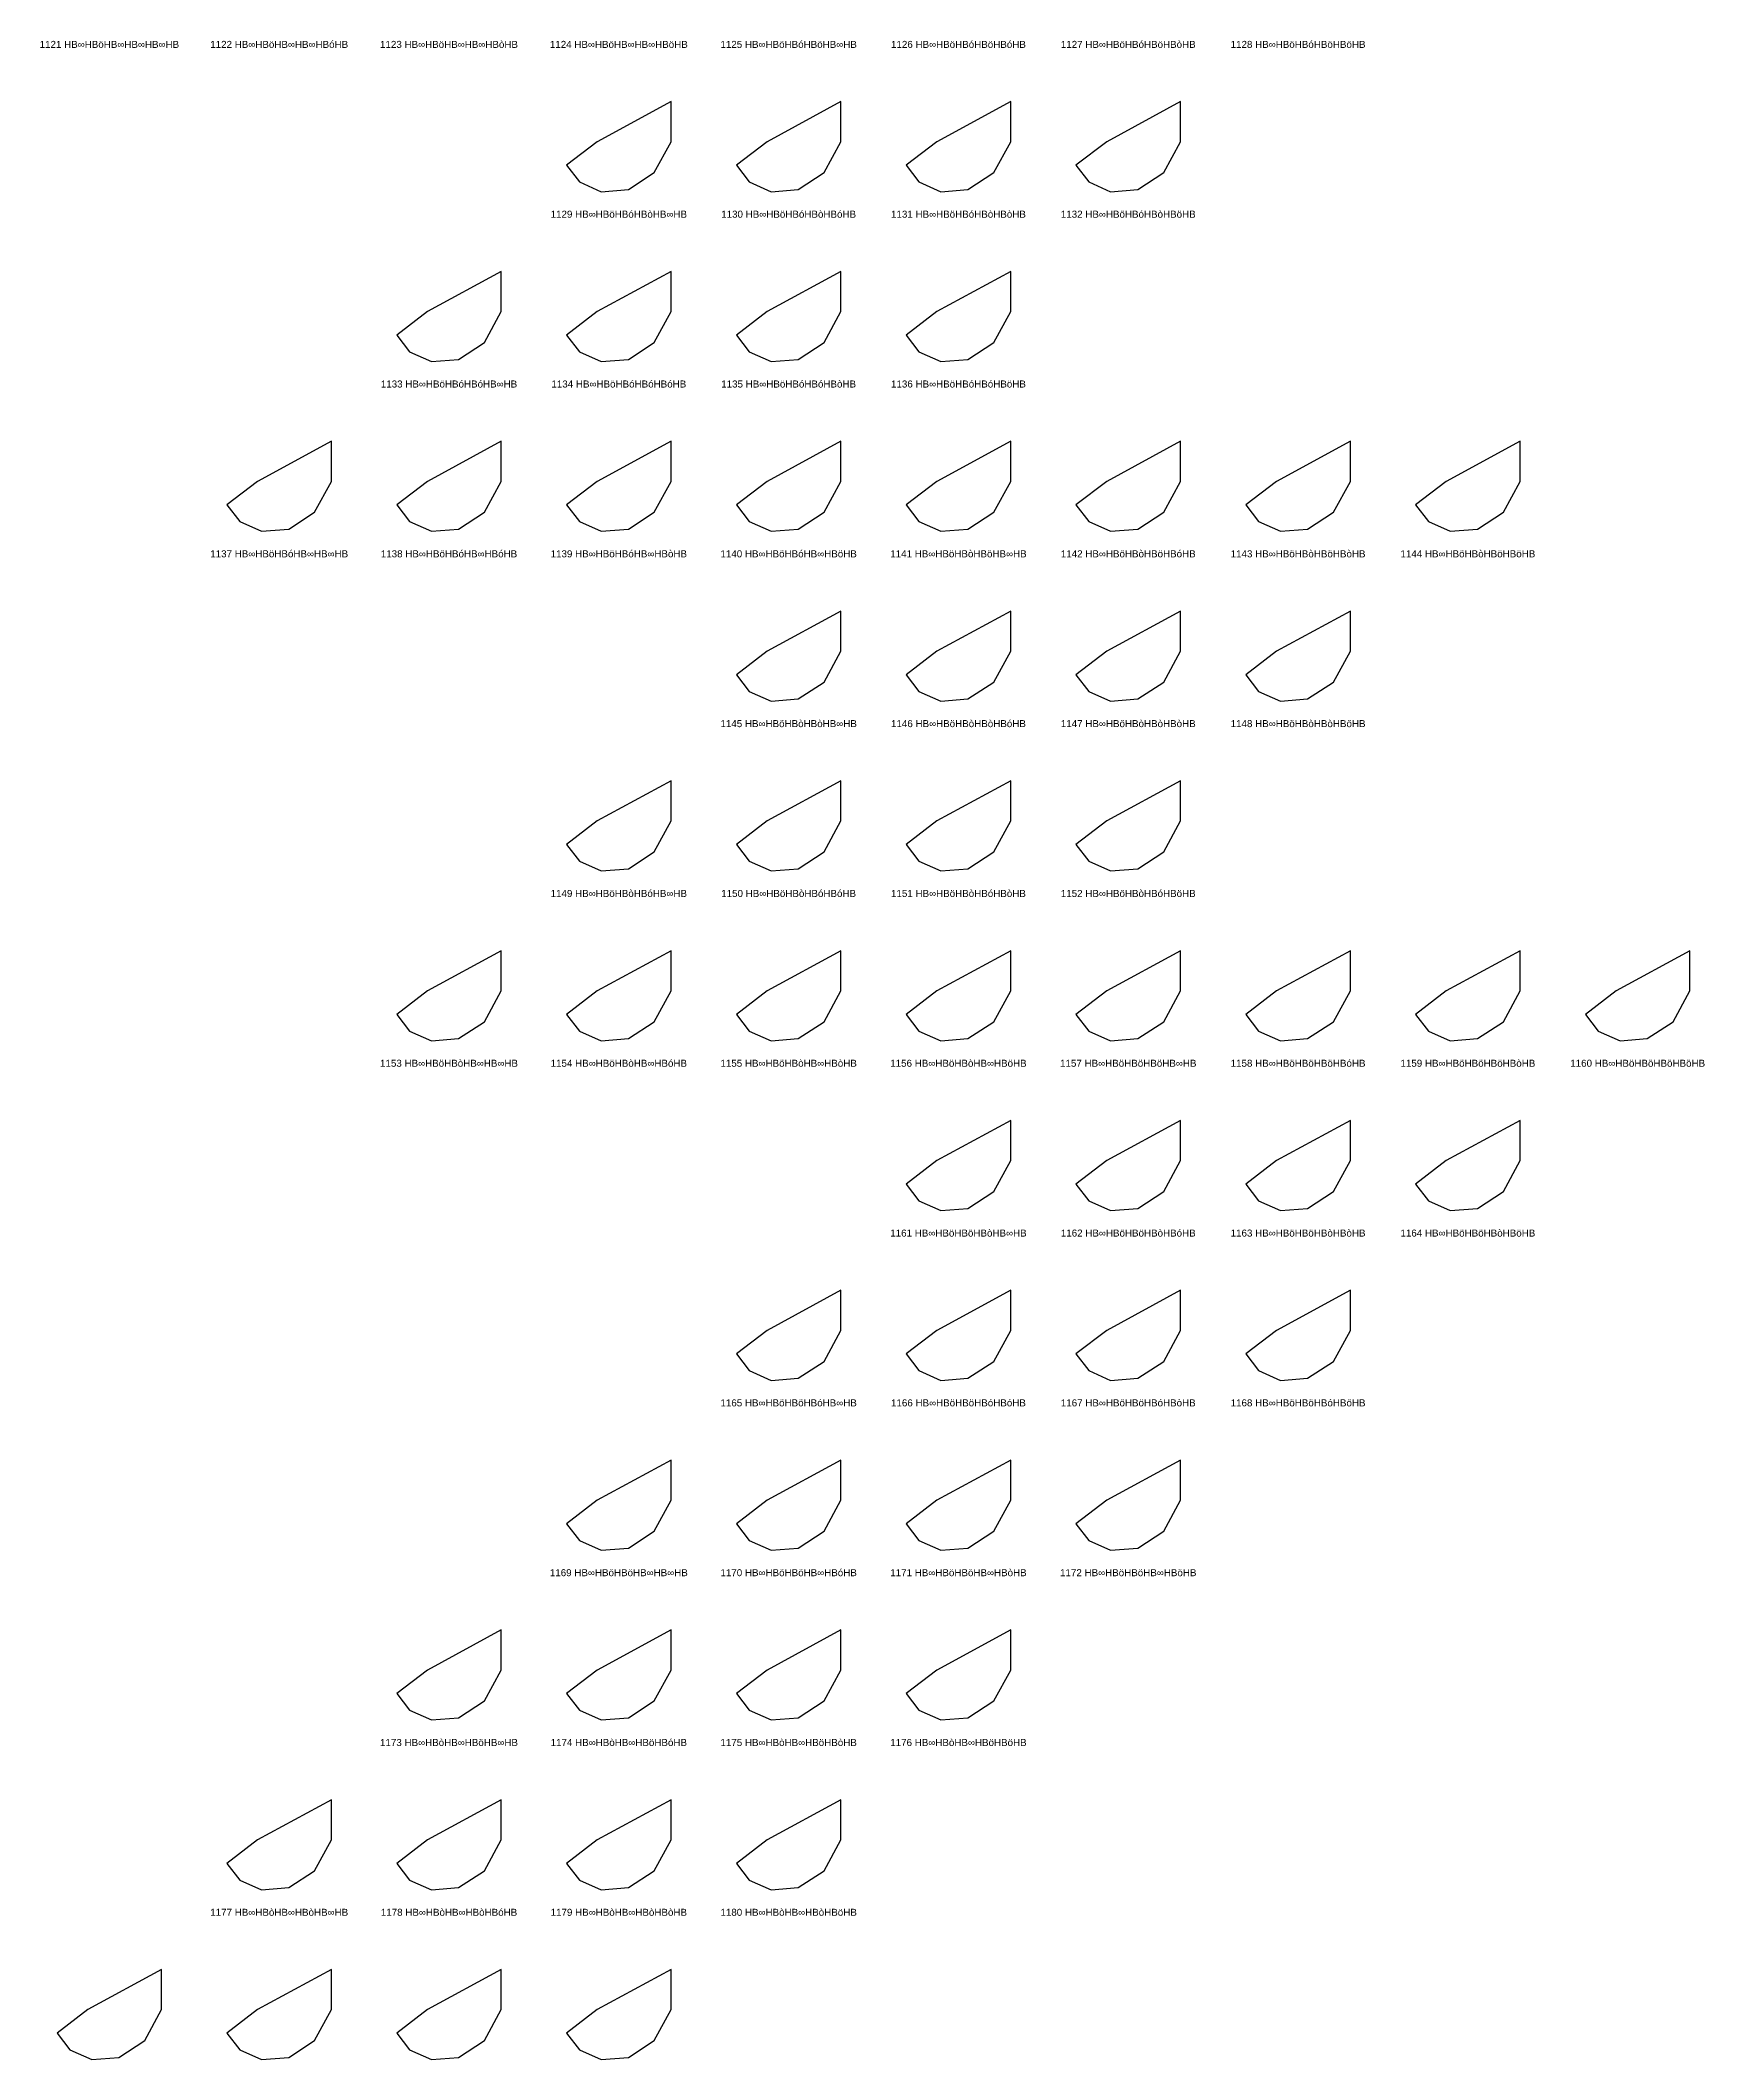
# Model space of a CAD drawing. Header units: millimetres. Extents: x 122552 to 1654769, y -10280102 to 62068.
# Drawn here: x 1393603 to 1654769, y -9305746 to -8988868 of the extents above; entities that cross this region are included whole.
import ezdxf
from ezdxf.enums import TextEntityAlignment as Align

# ---------------------------------------------------------------- set-up
doc = ezdxf.new("R2010")
doc.units = ezdxf.units.MM
doc.styles.add('Arial', font='arial_0.ttf')

msp = doc.modelspace()

# ---------------------------------------------------------------- linework, layer by layer
for points in [[(1492578, -8998480), (1480991, -9004768), (1476173, -9008473), (1478183, -9011087), (1481613, -9012611), (1485869, -9012273), (1489942, -9009626), (1492578, -9004768)], [(1519227, -8998480), (1507639, -9004768), (1502822, -9008473), (1504832, -9011087), (1508261, -9012611), (1512517, -9012273), (1516590, -9009626), (1519227, -9004768)], [(1545875, -8998480), (1534288, -9004768), (1529470, -9008473), (1531481, -9011087), (1534910, -9012611), (1539166, -9012273), (1543239, -9009626), (1545875, -9004768)], [(1572524, -8998480), (1560937, -9004768), (1556119, -9008473), (1558129, -9011087), (1561559, -9012611), (1565815, -9012273), (1569888, -9009626), (1572524, -9004768)], [(1465929, -9025129), (1454342, -9031417), (1449524, -9035121), (1451535, -9037736), (1454964, -9039260), (1459220, -9038922), (1463293, -9036275), (1465929, -9031417)], [(1492578, -9025129), (1480991, -9031417), (1476173, -9035121), (1478183, -9037736), (1481613, -9039260), (1485869, -9038922), (1489942, -9036275), (1492578, -9031417)], [(1519227, -9025129), (1507639, -9031417), (1502822, -9035121), (1504832, -9037736), (1508261, -9039260), (1512517, -9038922), (1516590, -9036275), (1519227, -9031417)], [(1545875, -9025129), (1534288, -9031417), (1529470, -9035121), (1531481, -9037736), (1534910, -9039260), (1539166, -9038922), (1543239, -9036275), (1545875, -9031417)], [(1439281, -9051777), (1427693, -9058066), (1422876, -9061770), (1424886, -9064385), (1428315, -9065908), (1432571, -9065571), (1436644, -9062923), (1439281, -9058066)], [(1465929, -9051777), (1454342, -9058066), (1449524, -9061770), (1451535, -9064385), (1454964, -9065908), (1459220, -9065571), (1463293, -9062923), (1465929, -9058066)], [(1492578, -9051777), (1480991, -9058066), (1476173, -9061770), (1478183, -9064385), (1481613, -9065908), (1485869, -9065571), (1489942, -9062923), (1492578, -9058066)], [(1519227, -9051777), (1507639, -9058066), (1502822, -9061770), (1504832, -9064385), (1508261, -9065908), (1512517, -9065571), (1516590, -9062923), (1519227, -9058066)], [(1545875, -9051777), (1534288, -9058066), (1529470, -9061770), (1531481, -9064385), (1534910, -9065908), (1539166, -9065571), (1543239, -9062923), (1545875, -9058066)], [(1572524, -9051777), (1560937, -9058066), (1556119, -9061770), (1558129, -9064385), (1561559, -9065908), (1565815, -9065571), (1569888, -9062923), (1572524, -9058066)], [(1599173, -9051777), (1587585, -9058066), (1582768, -9061770), (1584778, -9064385), (1588207, -9065908), (1592463, -9065571), (1596536, -9062923), (1599173, -9058066)], [(1625821, -9051777), (1614234, -9058066), (1609416, -9061770), (1611427, -9064385), (1614856, -9065908), (1619112, -9065571), (1623185, -9062923), (1625821, -9058066)], [(1519227, -9078426), (1507639, -9084714), (1502822, -9088419), (1504832, -9091033), (1508261, -9092557), (1512517, -9092219), (1516590, -9089572), (1519227, -9084714)], [(1545875, -9078426), (1534288, -9084714), (1529470, -9088419), (1531481, -9091033), (1534910, -9092557), (1539166, -9092219), (1543239, -9089572), (1545875, -9084714)], [(1572524, -9078426), (1560937, -9084714), (1556119, -9088419), (1558129, -9091033), (1561559, -9092557), (1565815, -9092219), (1569888, -9089572), (1572524, -9084714)], [(1599173, -9078426), (1587585, -9084714), (1582768, -9088419), (1584778, -9091033), (1588207, -9092557), (1592463, -9092219), (1596536, -9089572), (1599173, -9084714)], [(1492578, -9105075), (1480991, -9111363), (1476173, -9115067), (1478183, -9117682), (1481613, -9119206), (1485869, -9118868), (1489942, -9116221), (1492578, -9111363)], [(1519227, -9105075), (1507639, -9111363), (1502822, -9115067), (1504832, -9117682), (1508261, -9119206), (1512517, -9118868), (1516590, -9116221), (1519227, -9111363)], [(1545875, -9105075), (1534288, -9111363), (1529470, -9115067), (1531481, -9117682), (1534910, -9119206), (1539166, -9118868), (1543239, -9116221), (1545875, -9111363)], [(1572524, -9105075), (1560937, -9111363), (1556119, -9115067), (1558129, -9117682), (1561559, -9119206), (1565815, -9118868), (1569888, -9116221), (1572524, -9111363)], [(1465929, -9131723), (1454342, -9138012), (1449524, -9141716), (1451535, -9144331), (1454964, -9145854), (1459220, -9145517), (1463293, -9142869), (1465929, -9138012)], [(1492578, -9131723), (1480991, -9138012), (1476173, -9141716), (1478183, -9144331), (1481613, -9145854), (1485869, -9145517), (1489942, -9142869), (1492578, -9138012)], [(1519227, -9131723), (1507639, -9138012), (1502822, -9141716), (1504832, -9144331), (1508261, -9145854), (1512517, -9145517), (1516590, -9142869), (1519227, -9138012)], [(1545875, -9131723), (1534288, -9138012), (1529470, -9141716), (1531481, -9144331), (1534910, -9145854), (1539166, -9145517), (1543239, -9142869), (1545875, -9138012)], [(1572524, -9131723), (1560937, -9138012), (1556119, -9141716), (1558129, -9144331), (1561559, -9145854), (1565815, -9145517), (1569888, -9142869), (1572524, -9138012)], [(1599173, -9131723), (1587585, -9138012), (1582768, -9141716), (1584778, -9144331), (1588207, -9145854), (1592463, -9145517), (1596536, -9142869), (1599173, -9138012)], [(1625821, -9131723), (1614234, -9138012), (1609416, -9141716), (1611427, -9144331), (1614856, -9145854), (1619112, -9145517), (1623185, -9142869), (1625821, -9138012)], [(1652470, -9131723), (1640883, -9138012), (1636065, -9141716), (1638075, -9144331), (1641505, -9145854), (1645761, -9145517), (1649834, -9142869), (1652470, -9138012)], [(1545875, -9158372), (1534288, -9164660), (1529470, -9168365), (1531481, -9170979), (1534910, -9172503), (1539166, -9172165), (1543239, -9169518), (1545875, -9164660)], [(1572524, -9158372), (1560937, -9164660), (1556119, -9168365), (1558129, -9170979), (1561559, -9172503), (1565815, -9172165), (1569888, -9169518), (1572524, -9164660)], [(1599173, -9158372), (1587585, -9164660), (1582768, -9168365), (1584778, -9170979), (1588207, -9172503), (1592463, -9172165), (1596536, -9169518), (1599173, -9164660)], [(1625821, -9158372), (1614234, -9164660), (1609416, -9168365), (1611427, -9170979), (1614856, -9172503), (1619112, -9172165), (1623185, -9169518), (1625821, -9164660)], [(1519227, -9185021), (1507639, -9191309), (1502822, -9195013), (1504832, -9197628), (1508261, -9199152), (1512517, -9198814), (1516590, -9196167), (1519227, -9191309)], [(1545875, -9185021), (1534288, -9191309), (1529470, -9195013), (1531481, -9197628), (1534910, -9199152), (1539166, -9198814), (1543239, -9196167), (1545875, -9191309)], [(1572524, -9185021), (1560937, -9191309), (1556119, -9195013), (1558129, -9197628), (1561559, -9199152), (1565815, -9198814), (1569888, -9196167), (1572524, -9191309)], [(1599173, -9185021), (1587585, -9191309), (1582768, -9195013), (1584778, -9197628), (1588207, -9199152), (1592463, -9198814), (1596536, -9196167), (1599173, -9191309)], [(1492578, -9211669), (1480991, -9217958), (1476173, -9221662), (1478183, -9224277), (1481613, -9225800), (1485869, -9225463), (1489942, -9222815), (1492578, -9217958)], [(1519227, -9211669), (1507639, -9217958), (1502822, -9221662), (1504832, -9224277), (1508261, -9225800), (1512517, -9225463), (1516590, -9222815), (1519227, -9217958)], [(1545875, -9211669), (1534288, -9217958), (1529470, -9221662), (1531481, -9224277), (1534910, -9225800), (1539166, -9225463), (1543239, -9222815), (1545875, -9217958)], [(1572524, -9211669), (1560937, -9217958), (1556119, -9221662), (1558129, -9224277), (1561559, -9225800), (1565815, -9225463), (1569888, -9222815), (1572524, -9217958)], [(1465929, -9238318), (1454342, -9244606), (1449524, -9248311), (1451535, -9250925), (1454964, -9252449), (1459220, -9252111), (1463293, -9249464), (1465929, -9244606)], [(1492578, -9238318), (1480991, -9244606), (1476173, -9248311), (1478183, -9250925), (1481613, -9252449), (1485869, -9252111), (1489942, -9249464), (1492578, -9244606)], [(1519227, -9238318), (1507639, -9244606), (1502822, -9248311), (1504832, -9250925), (1508261, -9252449), (1512517, -9252111), (1516590, -9249464), (1519227, -9244606)], [(1545875, -9238318), (1534288, -9244606), (1529470, -9248311), (1531481, -9250925), (1534910, -9252449), (1539166, -9252111), (1543239, -9249464), (1545875, -9244606)], [(1439281, -9264967), (1427693, -9271255), (1422876, -9274960), (1424886, -9277574), (1428315, -9279098), (1432571, -9278760), (1436644, -9276113), (1439281, -9271255)], [(1465929, -9264967), (1454342, -9271255), (1449524, -9274960), (1451535, -9277574), (1454964, -9279098), (1459220, -9278760), (1463293, -9276113), (1465929, -9271255)], [(1492578, -9264967), (1480991, -9271255), (1476173, -9274960), (1478183, -9277574), (1481613, -9279098), (1485869, -9278760), (1489942, -9276113), (1492578, -9271255)], [(1519227, -9264967), (1507639, -9271255), (1502822, -9274960), (1504832, -9277574), (1508261, -9279098), (1512517, -9278760), (1516590, -9276113), (1519227, -9271255)], [(1412632, -9291615), (1401045, -9297904), (1396227, -9301608), (1398237, -9304223), (1401667, -9305746), (1405923, -9305409), (1409996, -9302761), (1412632, -9297904)], [(1439281, -9291615), (1427693, -9297904), (1422876, -9301608), (1424886, -9304223), (1428315, -9305746), (1432571, -9305409), (1436644, -9302761), (1439281, -9297904)], [(1465929, -9291615), (1454342, -9297904), (1449524, -9301608), (1451535, -9304223), (1454964, -9305746), (1459220, -9305409), (1463293, -9302761), (1465929, -9297904)], [(1492578, -9291615), (1480991, -9297904), (1476173, -9301608), (1478183, -9304223), (1481613, -9305746), (1485869, -9305409), (1489942, -9302761), (1492578, -9297904)]]:
    msp.add_lwpolyline(points, close=True)

# ---------------------------------------------------------------- texts
at = {"style": 'Arial'}
for s, p in [('1121 HB∞HBöHB∞HB∞HB∞HB', (1404429, -8989495)), ('1122 HB∞HBöHB∞HB∞HBóHB', (1431078, -8989495)), ('1123 HB∞HBöHB∞HB∞HBòHB', (1457727, -8989495)), ('1124 HB∞HBöHB∞HB∞HBöHB', (1484375, -8989495)), ('1125 HB∞HBöHBóHBöHB∞HB', (1511024, -8989495)), ('1126 HB∞HBöHBóHBöHBóHB', (1537673, -8989495)), ('1127 HB∞HBöHBóHBöHBòHB', (1564321, -8989495)), ('1128 HB∞HBöHBóHBöHBöHB', (1590970, -8989495)), ('1129 HB∞HBöHBóHBòHB∞HB', (1484375, -9016144)), ('1130 HB∞HBöHBóHBòHBóHB', (1511024, -9016144)), ('1131 HB∞HBöHBóHBòHBòHB', (1537673, -9016144)), ('1132 HB∞HBöHBóHBòHBöHB', (1564321, -9016144)), ('1133 HB∞HBöHBóHBóHB∞HB', (1457727, -9042792)), ('1134 HB∞HBöHBóHBóHBóHB', (1484375, -9042792)), ('1135 HB∞HBöHBóHBóHBòHB', (1511024, -9042792)), ('1136 HB∞HBöHBóHBóHBöHB', (1537673, -9042792)), ('1137 HB∞HBöHBóHB∞HB∞HB', (1431078, -9069441)), ('1138 HB∞HBöHBóHB∞HBóHB', (1457727, -9069441)), ('1139 HB∞HBöHBóHB∞HBòHB', (1484375, -9069441)), ('1140 HB∞HBöHBóHB∞HBöHB', (1511024, -9069441)), ('1141 HB∞HBöHBòHBöHB∞HB', (1537673, -9069441)), ('1142 HB∞HBöHBòHBöHBóHB', (1564321, -9069441)), ('1143 HB∞HBöHBòHBöHBòHB', (1590970, -9069441)), ('1144 HB∞HBöHBòHBöHBöHB', (1617619, -9069441)), ('1145 HB∞HBöHBòHBòHB∞HB', (1511024, -9096090)), ('1146 HB∞HBöHBòHBòHBóHB', (1537673, -9096090)), ('1147 HB∞HBöHBòHBòHBòHB', (1564321, -9096090)), ('1148 HB∞HBöHBòHBòHBöHB', (1590970, -9096090)), ('1149 HB∞HBöHBòHBóHB∞HB', (1484375, -9122738)), ('1150 HB∞HBöHBòHBóHBóHB', (1511024, -9122738)), ('1151 HB∞HBöHBòHBóHBòHB', (1537673, -9122738)), ('1152 HB∞HBöHBòHBóHBöHB', (1564321, -9122738)), ('1153 HB∞HBöHBòHB∞HB∞HB', (1457727, -9149387)), ('1154 HB∞HBöHBòHB∞HBóHB', (1484375, -9149387)), ('1155 HB∞HBöHBòHB∞HBòHB', (1511024, -9149387)), ('1156 HB∞HBöHBòHB∞HBöHB', (1537673, -9149387)), ('1157 HB∞HBöHBöHBöHB∞HB', (1564321, -9149387)), ('1158 HB∞HBöHBöHBöHBóHB', (1590970, -9149387)), ('1159 HB∞HBöHBöHBöHBòHB', (1617619, -9149387)), ('1160 HB∞HBöHBöHBöHBöHB', (1644267, -9149387)), ('1161 HB∞HBöHBöHBòHB∞HB', (1537673, -9176036)), ('1162 HB∞HBöHBöHBòHBóHB', (1564321, -9176036)), ('1163 HB∞HBöHBöHBòHBòHB', (1590970, -9176036)), ('1164 HB∞HBöHBöHBòHBöHB', (1617619, -9176036)), ('1165 HB∞HBöHBöHBóHB∞HB', (1511024, -9202684)), ('1166 HB∞HBöHBöHBóHBóHB', (1537673, -9202684)), ('1167 HB∞HBöHBöHBóHBòHB', (1564321, -9202684)), ('1168 HB∞HBöHBöHBóHBöHB', (1590970, -9202684)), ('1169 HB∞HBöHBöHB∞HB∞HB', (1484375, -9229333)), ('1170 HB∞HBöHBöHB∞HBóHB', (1511024, -9229333)), ('1171 HB∞HBöHBöHB∞HBòHB', (1537673, -9229333)), ('1172 HB∞HBöHBöHB∞HBöHB', (1564321, -9229333)), ('1173 HB∞HBòHB∞HBöHB∞HB', (1457727, -9255982)), ('1174 HB∞HBòHB∞HBöHBóHB', (1484375, -9255982)), ('1175 HB∞HBòHB∞HBöHBòHB', (1511024, -9255982)), ('1176 HB∞HBòHB∞HBöHBöHB', (1537673, -9255982)), ('1177 HB∞HBòHB∞HBòHB∞HB', (1431078, -9282630)), ('1178 HB∞HBòHB∞HBòHBóHB', (1457727, -9282630)), ('1179 HB∞HBòHB∞HBòHBòHB', (1484375, -9282630)), ('1180 HB∞HBòHB∞HBòHBöHB', (1511024, -9282630))]:
    msp.add_text(s, height=1100, dxfattribs=at).set_placement(p, align=Align.MIDDLE_CENTER)

doc.saveas('drawing.dxf')
